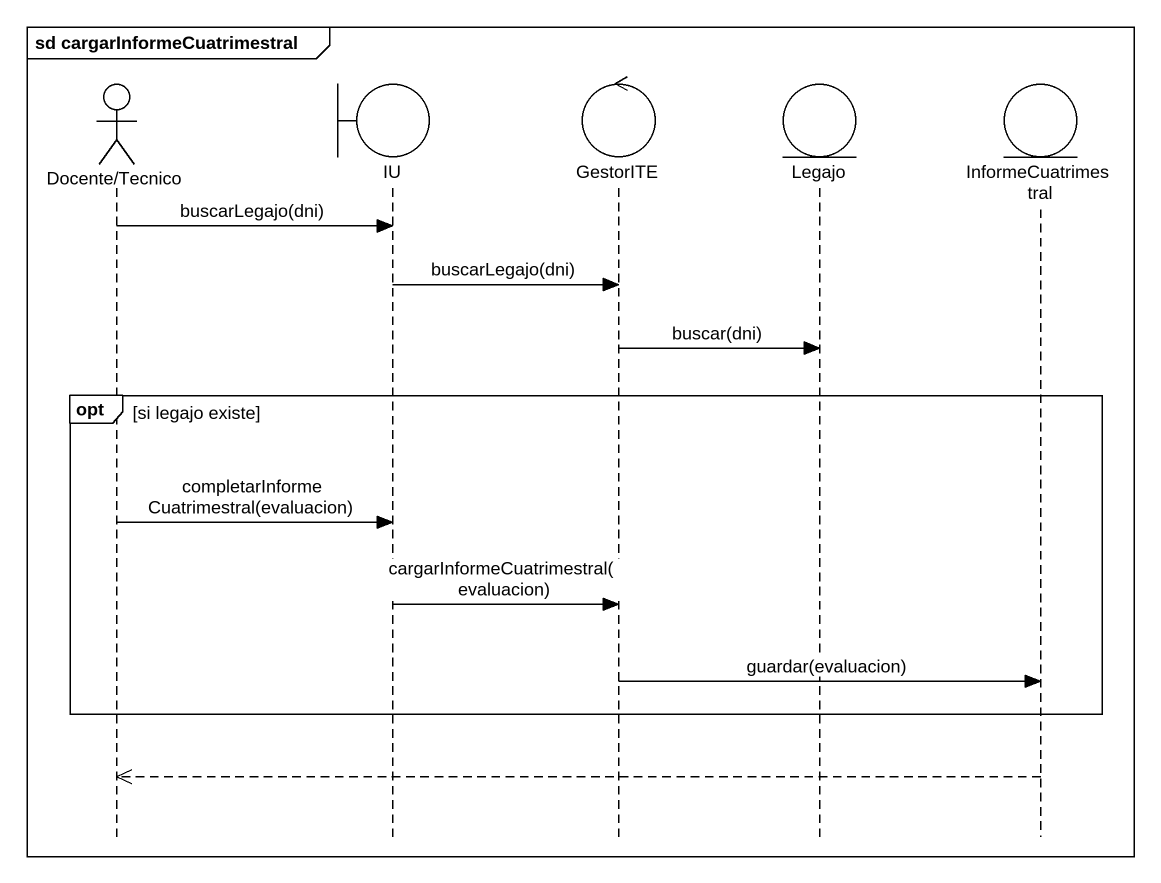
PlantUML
@startuml
mainframe sd cargarInformeCuatrimestral
hide footbox
actor "Docente/Tecnico" as Docente_Tecnico
boundary IU
control GestorITE
entity Legajo
entity InformeCuatrimestral

Docente_Tecnico -> IU : buscarLegajo(dni)
IU -> GestorITE : buscarLegajo(dni)
GestorITE -> Legajo : buscar(dni)
opt si legajo existe
  Docente_Tecnico -> IU : completarInformeCuatrimestral(evaluacion)
  IU -> GestorITE : cargarInformeCuatrimestral(evaluacion)
  GestorITE -> InformeCuatrimestral : guardar(evaluacion)
end
InformeCuatrimestral -->> Docente_Tecnico
@enduml
